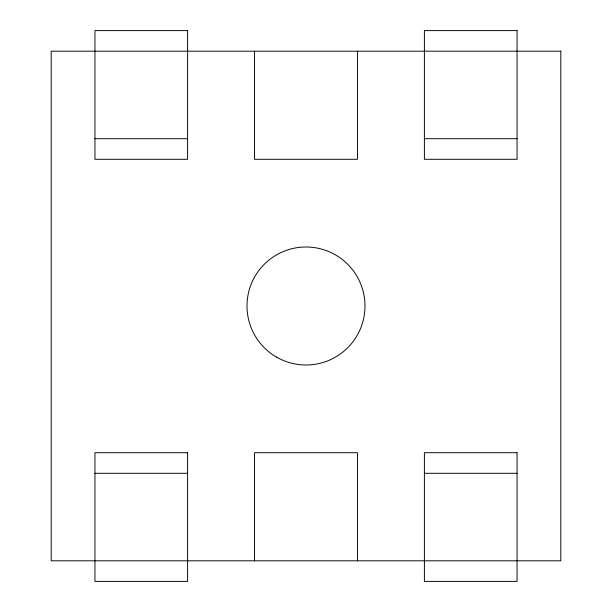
<?xml version="1.0" encoding="UTF-8"?>
<svg xmlns="http://www.w3.org/2000/svg" width="612" height="612" viewBox="0 0 612 612"><rect width="100%" height="100%" fill="white"/><g stroke="black" fill="none" stroke-linecap="round" stroke-linejoin="round"><path stroke-width="0.92" d="M94.944 138.702L187.601 138.702M424.399 138.702L517.056 138.702M94.944 473.298L187.601 473.298M424.399 473.298L517.056 473.298M357.477 51.194L357.477 159.288L254.523 159.288L254.523 51.194M357.477 560.806L357.477 452.712L254.523 452.712L254.523 560.806M187.601 30.6L94.944 30.6L94.944 159.288L187.601 159.288L187.601 30.6M517.056 30.6L424.399 30.6L424.399 159.288L517.056 159.288L517.056 30.6M560.806 51.194L51.194 51.194L51.194 560.806L560.806 560.806L560.806 51.194M187.601 452.712L94.944 452.712L94.944 581.4L187.601 581.4L187.601 452.712M517.056 452.712L424.399 452.712L424.399 581.4L517.056 581.4L517.056 452.712M276.502 357.094A58.997 58.997 0 0 0 364.997 306A58.997 58.997 0 0 0 276.502 254.906A58.997 58.997 0 0 0 276.502 357.094"/></g></svg>
